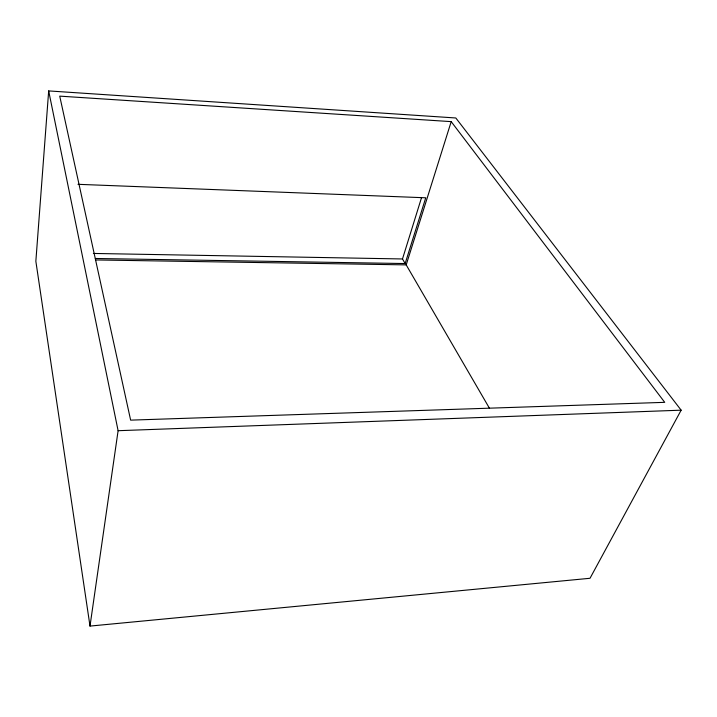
<?xml version="1.0" encoding="UTF-8"?>
<svg xmlns="http://www.w3.org/2000/svg" width="717" height="717" viewBox="0 0 717 717"><rect width="100%" height="100%" fill="white"/><g stroke="black" fill="none" stroke-linecap="round" stroke-linejoin="round"><path stroke-width="1.08" d="M48.675 90.916L35.85 261.248L90.001 626.084L590.019 578.278L681.15 410.178L455.815 117.982L48.675 90.916L118.108 430.702L90.001 626.084M95.307 258.487L405.15 263.551L402.488 258.962L421.542 197.605M405.15 263.551L425.746 197.793L77.983 184.314M489.281 407.955L406.198 264.887L451.199 121.63L59.726 96.132L130.637 420.135L664.731 402.336L451.199 121.63M118.108 430.702L681.15 410.178M95.54 259.948L406.198 264.887M93.398 253.442L402.488 258.962"/></g></svg>
